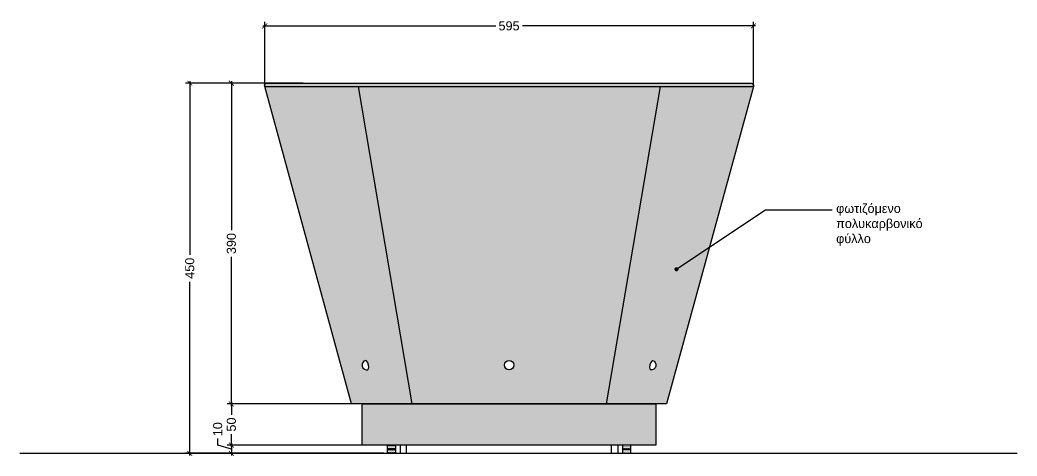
# Model space of a CAD drawing. Header units: millimetres. Extents: x 168.42 to 174.33, y 10.61 to 16.03.
# Drawn here: x 168.418 to 169.632, y 12.547 to 13.077 of the extents above; entities that cross this region are included whole.
import ezdxf
from ezdxf import colors
from ezdxf.entities.mleader import LeaderData, LeaderLine
from ezdxf.math import Vec2, Vec3

# ---------------------------------------------------------------- set-up
doc = ezdxf.new("R2010")
doc.units = ezdxf.units.MM
for name, color, linetype in [('A-01', 1, 'Continuous'), ('A-02', 2, 'Continuous'), ('A-DIM', 150, 'Continuous'), ('A-HATCH', 252, 'Continuous'), ('A-STRUCTURE', 6, 'Continuous')]:
    doc.layers.add(name, color=color, linetype=linetype)
doc.styles.get("Standard").update_dxf_attribs({"font": 'arial.ttf'})
doc.dimstyles.new('1-5', dxfattribs={"dimscale": 0.05, "dimtxt": 0.22, "dimasz": 0.12, "dimexe": 0.1, "dimexo": 0.01, "dimgap": 0.08, "dimtad": 0, "dimdec": 0, "dimlfac": 1000, "dimzin": 0, "dimdsep": 46, "dimtxsty": 'Standard', "dimblk": 'ARCHTICK', "dimcen": 0.09, "dimdle": 0.05, "dimadec": 0, "dimazin": 0, "dimtfac": 1, "dimtdec": 0, "dimtofl": 0, "dimtmove": 1, "dimatfit": 3, "dimldrblk": 'DOT', "dimfxl": 1, "dimtolj": 1, "dimtzin": 0, "dimarcsym": 0})
pattern_1 = [(0, (-2.049741204059444, 0), (0.000396875, 0.00079375), [0, -0.00079375])]

# ---------------------------------------------------------------- blocks, each defined once
blk = doc.blocks.new('_ArchTick')
at = {"color": 0, "linetype": 'ByBlock', "const_width": 0.15}
blk.add_lwpolyline([(-0.5, -0.5), (0.5, 0.5)], dxfattribs=at)
blk = doc.blocks.new('*D43')
at = {"layer": 'A-DIM', "color": 0, "lineweight": -2, "transparency": 16777216}
for p, q in [((168.6755327130763, 13.0026609293168), (168.6755327130763, 12.8212901926183)), ((168.7630671306715, 13.0001609293168), (168.6705327130763, 13.0001609293168)), ((168.6755327130763, 12.6076609293168), (168.6755327130763, 12.7890316660153)), ((168.8513695377478, 12.6101609293168), (168.6705327130763, 12.6101609293168))]:
    blk.add_line(p, q, dxfattribs=at)
at = {"layer": 'Defpoints', "color": 0, "transparency": 16777216}
for p in [(168.7635671306714, 13.0001609293168), (168.6755327130763, 12.6101609293168), (168.8518695377478, 12.6101609293168)]:
    blk.add_point(p, dxfattribs=at)
at = {"layer": 'A-DIM', "color": 0, "lineweight": -2, "transparency": 16777216, "xscale": 0.006, "yscale": 0.006, "zscale": 0.006}
for p, rotation in [((168.6755327130763, 13.0001609293168), 90), ((168.6755327130763, 12.6101609293168), 270)]:
    blk.add_blockref('_ArchTick', p, dxfattribs=dict(at, rotation=rotation))
at = {"layer": 'A-DIM', "color": 0, "transparency": 16777216, "insert": (168.6755327130763, 12.80516092931683), "char_height": 0.011, "attachment_point": 5, "rotation": 90}
blk.add_mtext('\\A1;390', dxfattribs=at)
blk = doc.blocks.new('_Dot')
at = {"color": 0, "linetype": 'ByBlock', "lineweight": -2}
blk.add_line((-0.5, 0), (-1, 0), dxfattribs=at)
at = {"color": 0, "linetype": 'ByBlock', "const_width": 0.5}
blk.add_lwpolyline([(-0.25, 0, 1), (0.25, 0, 1)], format="xyb", close=True, dxfattribs=at)
blk = doc.blocks.new('*D44')
at = {"layer": 'A-DIM', "color": 0, "lineweight": -2, "transparency": 16777216}
for p, q in [((168.6755327130763, 12.6126609293168), (168.6755327130763, 12.59702075196346)), ((168.8513695377478, 12.6101609293168), (168.6705327130763, 12.6101609293168)), ((168.6755327130763, 12.5576609293168), (168.6755327130763, 12.57330110667015)), ((168.8610595547061, 12.5601609293168), (168.6705327130763, 12.5601609293168))]:
    blk.add_line(p, q, dxfattribs=at)
at = {"layer": 'Defpoints', "color": 0, "transparency": 16777216}
for p in [(168.8518695377478, 12.6101609293168), (168.6755327130763, 12.5601609293168), (168.861559554706, 12.5601609293168)]:
    blk.add_point(p, dxfattribs=at)
at = {"layer": 'A-DIM', "color": 0, "lineweight": -2, "transparency": 16777216, "xscale": 0.006, "yscale": 0.006, "zscale": 0.006}
for p, rotation in [((168.6755327130763, 12.6101609293168), 90), ((168.6755327130763, 12.5601609293168), 270)]:
    blk.add_blockref('_ArchTick', p, dxfattribs=dict(at, rotation=rotation))
at = {"layer": 'A-DIM', "color": 0, "transparency": 16777216, "insert": (168.6755327130763, 12.58516092931683), "char_height": 0.011, "attachment_point": 5, "rotation": 90}
blk.add_mtext('\\A1;50', dxfattribs=at)
blk = doc.blocks.new('*D45')
at = {"layer": 'A-DIM', "color": 0, "lineweight": -2, "transparency": 16777216}
for p, q in [((168.6589164102113, 12.56014582017628), (168.6589164102113, 12.56814582017628)), ((168.6755327130763, 12.5551609293168), (168.6589164102113, 12.56014582017628)), ((168.8610595547061, 12.5601609293168), (168.6705327130763, 12.5601609293168)), ((168.6755327130763, 12.5626609293168), (168.6755327130763, 12.5476609293168)), ((168.8610595547061, 12.5501609293168), (168.6705327130763, 12.5501609293168))]:
    blk.add_line(p, q, dxfattribs=at)
at = {"layer": 'Defpoints', "color": 0, "transparency": 16777216}
for p in [(168.861559554706, 12.5601609293168), (168.6755327130763, 12.5501609293168), (168.861559554706, 12.5501609293168)]:
    blk.add_point(p, dxfattribs=at)
at = {"layer": 'A-DIM', "color": 0, "lineweight": -2, "transparency": 16777216, "xscale": 0.006, "yscale": 0.006, "zscale": 0.006}
for p, rotation in [((168.6755327130763, 12.5601609293168), 90), ((168.6755327130763, 12.5501609293168), 270)]:
    blk.add_blockref('_ArchTick', p, dxfattribs=dict(at, rotation=rotation))
at = {"layer": 'A-DIM', "color": 0, "transparency": 16777216, "insert": (168.6589164102113, 12.57948790748873), "char_height": 0.011, "attachment_point": 5, "rotation": 90}
blk.add_mtext('\\A1;10', dxfattribs=at)
blk = doc.blocks.new('*D46')
at = {"layer": 'A-DIM', "color": 0, "lineweight": -2, "transparency": 16777216}
for p, q in [((168.6248697650647, 13.0026609293168), (168.6248697650647, 12.79151529493754)), ((168.7527370828312, 13.0001609293168), (168.6198697650647, 13.0001609293168)), ((168.6248697650647, 12.5476609293168), (168.6248697650647, 12.75880656369607)), ((168.7527370828312, 12.5501609293168), (168.6198697650647, 12.5501609293168))]:
    blk.add_line(p, q, dxfattribs=at)
at = {"layer": 'Defpoints', "color": 0, "transparency": 16777216}
for p in [(168.7532370828312, 13.0001609293168), (168.6248697650647, 12.5501609293168), (168.7532370828312, 12.5501609293168)]:
    blk.add_point(p, dxfattribs=at)
at = {"layer": 'A-DIM', "color": 0, "lineweight": -2, "transparency": 16777216, "xscale": 0.006, "yscale": 0.006, "zscale": 0.006}
for p, rotation in [((168.6248697650647, 13.0001609293168), 90), ((168.6248697650647, 12.5501609293168), 270)]:
    blk.add_blockref('_ArchTick', p, dxfattribs=dict(at, rotation=rotation))
at = {"layer": 'A-DIM', "color": 0, "transparency": 16777216, "insert": (168.6248697650647, 12.77516092931683), "char_height": 0.011, "attachment_point": 5, "rotation": 90}
blk.add_mtext('\\A1;450', dxfattribs=at)
blk = doc.blocks.new('*D47')
at = {"layer": 'A-DIM', "color": 0, "lineweight": -2, "transparency": 16777216}
for p, q in [((168.7161249157419, 12.99674792368284), (168.7161249157419, 13.07483015312711)), ((169.3109635910617, 12.996747923683), (169.3109635910617, 13.07483015312711)), ((168.7136249157419, 13.06983015312711), (168.9973512111098, 13.06983015312711)), ((169.3134635910617, 13.06983015312711), (169.0297372956937, 13.06983015312711))]:
    blk.add_line(p, q, dxfattribs=at)
at = {"layer": 'Defpoints', "color": 0, "transparency": 16777216}
for p in [(169.3109635910617, 13.06983015312711), (168.7161249157419, 12.99624792368284), (169.3109635910617, 12.996247923683)]:
    blk.add_point(p, dxfattribs=at)
at = {"layer": 'A-DIM', "color": 0, "lineweight": -2, "transparency": 16777216, "xscale": 0.006, "yscale": 0.006, "zscale": 0.006, "rotation": 180}
blk.add_blockref('_ArchTick', (168.7161249157419, 13.06983015312711), dxfattribs=at)
at = {"layer": 'A-DIM', "color": 0, "lineweight": -2, "transparency": 16777216, "xscale": 0.006, "yscale": 0.006, "zscale": 0.006}
blk.add_blockref('_ArchTick', (169.3109635910617, 13.06983015312711), dxfattribs=at)
at = {"layer": 'A-DIM', "color": 0, "transparency": 16777216, "insert": (169.0135442534018, 13.06983015312711), "char_height": 0.011, "attachment_point": 5}
blk.add_mtext('\\A1;595', dxfattribs=at)

msp = doc.modelspace()

# ---------------------------------------------------------------- hatches: boundary and pattern name
at = {"layer": 'A-HATCH', "true_color": 0xff0000}
h = msp.add_hatch(color=1, dxfattribs=at)
h.dxf.hatch_style = 1
edge = h.paths.add_edge_path(flags=16)
edge.add_arc((169.0135442534018, 12.65747437173033), 0.005680508546577201, 0, 360)
edge = h.paths.add_edge_path(flags=16)
edge.add_arc((169.1947320763917, 12.65552234679951), 0.01015594883176006, 131.2766300548147, 201.5383016428477)
edge.add_arc((169.1866335602588, 12.65748046705458), 0.005844252456844412, 256.6617360518374, 436.1531956458294)
edge = h.paths.add_edge_path(flags=16)
edge.add_arc((168.8323564304119, 12.65552234679951), 0.01015594883176006, 338.4616983571523, 408.7233699451854)
edge.add_arc((168.8404549465448, 12.65748046705458), 0.005844252456844412, 103.8468043541705, 283.3382639481626)
edge = h.paths.add_edge_path()
edge.add_line((168.8808999480925, 12.6101609293168), (168.8219262611544, 12.6101609293168))
edge.add_line((168.8219262611544, 12.6101609293168), (168.7161249157418, 12.996247923683))
edge.add_arc((168.7189826107417, 12.9971609293168), 0.002999999999998239, 90, 197.7181731037164, ccw=False)
edge.add_line((168.7189826107417, 13.0001609293168), (169.3081058960618, 13.0001609293168))
edge.add_arc((169.3081058960618, 12.9971609293168), 0.002999999999996561, -17.718173103716424, 90, ccw=False)
edge.add_line((169.3109635910617, 12.996247923683), (169.2051622456492, 12.6101609293168))
edge.add_line((169.2051622456492, 12.6101609293168), (169.1461885587111, 12.6101609293168))
edge.add_line((169.1461885587111, 12.6101609293168), (168.8808999480925, 12.6101609293168))
at = {"layer": 'A-HATCH'}
h = msp.add_hatch(color=254, dxfattribs=at)
h.dxf.hatch_style = 1
h.paths.add_polyline_path([(168.8348932862091, 12.6101609293168), (169.1921952205945, 12.6101609293168), (169.1921952205945, 12.5601609293168), (168.8348932862091, 12.5601609293168)])
h = msp.add_hatch(dxfattribs=at)
h.set_pattern_fill('DOTS', color=251, scale=0.0005)
h.set_pattern_definition(pattern_1)
h.paths.add_polyline_path([(168.8753999480925, 12.5601609293168), (168.8653999480925, 12.5601609293168), (168.8653999480925, 12.55541949241615), (168.8753999480925, 12.55541949241615)])
h.paths.add_polyline_path([(168.8753999480925, 12.55490236621745), (168.8653999480925, 12.55490236621745), (168.8653999480925, 12.5501609293168), (168.8753999480925, 12.5501609293168)])
h = msp.add_hatch(dxfattribs=at)
h.set_pattern_fill('DOTS', color=251, scale=0.0005)
h.set_pattern_definition(pattern_1)
h.paths.add_polyline_path([(169.161688558711, 12.5601609293168), (169.151688558711, 12.5601609293168), (169.151688558711, 12.55541949241615), (169.161688558711, 12.55541949241615)])
h.paths.add_polyline_path([(169.161688558711, 12.55490236621745), (169.151688558711, 12.55490236621745), (169.151688558711, 12.5501609293168), (169.161688558711, 12.5501609293168)])

# ---------------------------------------------------------------- linework, layer by layer
at = {"layer": 'A-01'}
for points in [[(168.8653999480925, 12.55541949241615), (168.8653999480925, 12.5601609293168), (168.8753999480925, 12.5601609293168), (168.8753999480925, 12.55541949241615)], [(168.8753999480925, 12.55490236621745), (168.8753999480925, 12.5501609293168), (168.8653999480925, 12.5501609293168), (168.8653999480925, 12.55490236621745)], [(169.161688558711, 12.55541949241615), (169.161688558711, 12.5601609293168), (169.151688558711, 12.5601609293168), (169.151688558711, 12.55541949241615)], [(169.151688558711, 12.55490236621745), (169.151688558711, 12.5501609293168), (169.161688558711, 12.5501609293168), (169.161688558711, 12.55490236621745)]]:
    msp.add_lwpolyline(points, close=True, dxfattribs=at)
for points in [[(168.8808999480925, 12.5601609293168), (168.8808999480925, 12.5501609293168)], [(168.8888999480924, 12.5501609293168), (168.8888999480924, 12.5601609293168)], [(169.1381885587112, 12.5501609293168), (169.1381885587112, 12.5601609293168)], [(169.1461885587111, 12.5601609293168), (169.1461885587111, 12.5501609293168)]]:
    msp.add_lwpolyline(points, dxfattribs=at)
for centre, start, end in [((168.8653999480925, 12.55516092931681), 270, 90), ((168.8753999480925, 12.55516092931681), 90, 270), ((169.151688558711, 12.55516092931681), 270, 90), ((169.161688558711, 12.55516092931681), 90, 270)]:
    msp.add_arc(centre, 0.0002585630993561239, start, end, dxfattribs=at)
at = {"layer": 'A-02'}
for p, q in [((168.7161249157418, 12.996247923683), (169.3109635910617, 12.996247923683)), ((168.8808999480925, 12.6101609293168), (169.1461885587111, 12.6101609293168))]:
    msp.add_line(p, q, dxfattribs=at)
msp.add_lwpolyline([(168.8808999480925, 12.6101609293168), (168.8219262611544, 12.6101609293168), (168.7161249157418, 12.996247923683, -0.5079774663179029), (168.7189826107417, 13.0001609293168), (169.3081058960618, 13.0001609293168, -0.5079774663179029), (169.3109635910617, 12.996247923683), (169.2051622456492, 12.6101609293168), (169.1461885587111, 12.6101609293168)], format="xyb", close=True, dxfattribs=at)
for points in [[(168.8297289938165, 12.996247923683), (168.8951178213369, 12.6101609293168)], [(169.1973595129871, 12.996247923683), (169.1319706854667, 12.6101609293168)]]:
    msp.add_lwpolyline(points, dxfattribs=at)
for points in [[(168.8390562609613, 12.66315488027691, 0.9955719659795911), (168.8418032132823, 12.65179386318374, 0.9955719659795911)], [(168.8390562609613, 12.66315488027691, -0.3165545050985272), (168.8418032132823, 12.65179386318374)], [(169.1880322458423, 12.66315488027691, 0.3165545050985272), (169.1852852935213, 12.65179386318374)], [(169.1880322458423, 12.66315488027691, -0.9955719659795911), (169.1852852935213, 12.65179386318374, -0.9955719659795911)]]:
    msp.add_lwpolyline(points, format="xyb", dxfattribs=at)
msp.add_lwpolyline([(168.8348932862091, 12.6101609293168), (169.1921952205945, 12.6101609293168), (169.1921952205945, 12.5601609293168), (168.8348932862091, 12.5601609293168)], close=True, dxfattribs=at)
msp.add_circle((169.0135442534018, 12.65747437173033), 0.005680508546577201, dxfattribs=at)
at = {"layer": 'A-STRUCTURE'}
msp.add_line((168.4181329577896, 12.5501609293168), (169.6319912898894, 12.5501609293168), dxfattribs=at)

# ---------------------------------------------------------------- dimensions: what is measured, and where the dimension line sits
at = {"layer": 'A-DIM'}
dim = msp.add_linear_dim(base=(169.3109635910617, 13.06983015312711), p1=(168.7161249157419, 12.99624792368284), p2=(169.3109635910617, 12.996247923683), dimstyle='1-5', dxfattribs=at)
dim.commit()
dim.dimension.update_dxf_attribs({"geometry": '*D47', "text_midpoint": (169.0135442534018, 13.06983015312711)})
for base, p1, p2, picture, middle in [((168.6248697650647, 12.5501609293168), (168.7532370828312, 13.0001609293168), (168.7532370828312, 12.5501609293168), '*D46', (168.6248697650647, 12.77516092931683)), ((168.6755327130763, 12.6101609293168), (168.7635671306714, 13.0001609293168), (168.8518695377478, 12.6101609293168), '*D43', (168.6755327130763, 12.80516092931683)), ((168.6755327130763, 12.5601609293168), (168.8518695377478, 12.6101609293168), (168.861559554706, 12.5601609293168), '*D44', (168.6755327130763, 12.58516092931683)), ((168.6755327130763, 12.5501609293168), (168.861559554706, 12.5601609293168), (168.861559554706, 12.5501609293168), '*D45', (168.6589164102113, 12.57214582017631))]:
    dim = msp.add_linear_dim(base=base, p1=p1, p2=p2, angle=90, dimstyle='1-5', dxfattribs=at)
    dim.commit()
    dim.dimension.update_dxf_attribs({"geometry": picture, "text_midpoint": middle})

# ---------------------------------------------------------------- leaders
ml = msp.add_multileader_mtext('Standard')
ml.set_content('φωτιζόμενο πολυκαρβονικό φύλλο', color=256)
ml.set_leader_properties()
ml.set_arrow_properties(name='DOT')
ml.build(insert=Vec2(0, 0))
ml.multileader.update_dxf_attribs({"dogleg_length": 0.25, "arrow_head_size": 0.005000000000000001, "scale": 0.05})
ctx = ml.context
ctx.base_point, ctx.scale, ctx.char_height, ctx.arrow_head_size, ctx.landing_gap_size, ctx.plane_origin = Vec3(169.4067532428335, 12.84637103233504), 0.05, 0.011, 0.005000000000000001, 0.005000000000000001, Vec3(169.2670419359207, 12.81235511325575)
notes = []
notes.append((ctx, [(0, (1, 1, 0), (169.3255551653417, 12.84637103233504), (1, 0), 0.08119807749177424, [(0, [(169.2173850030832, 12.77396559300665)], 0, [])])]))
ctx.mtext.insert, ctx.mtext.width, ctx.mtext.defined_height, ctx.mtext.flow_direction = Vec3(169.4117532428335, 12.85339797640052), 0.1871057013295285, 0.05588900587151394, 5
for ctx, leaders in notes:
    for number, flags, end, landing, length, lines in leaders:
        leader = LeaderData()
        leader.index, (leader.has_last_leader_line, leader.has_dogleg_vector, leader.attachment_direction) = number, flags
        leader.last_leader_point, leader.dogleg_vector, leader.dogleg_length = Vec3(end), Vec3(landing), length
        for number, points, colour, breaks in lines:
            line = LeaderLine()
            line.index, line.vertices, line.color, line.breaks = number, Vec3.list(points), colors.encode_raw_color(colour), breaks
            leader.lines.append(line)
        ctx.leaders.append(leader)

doc.saveas('drawing.dxf')
